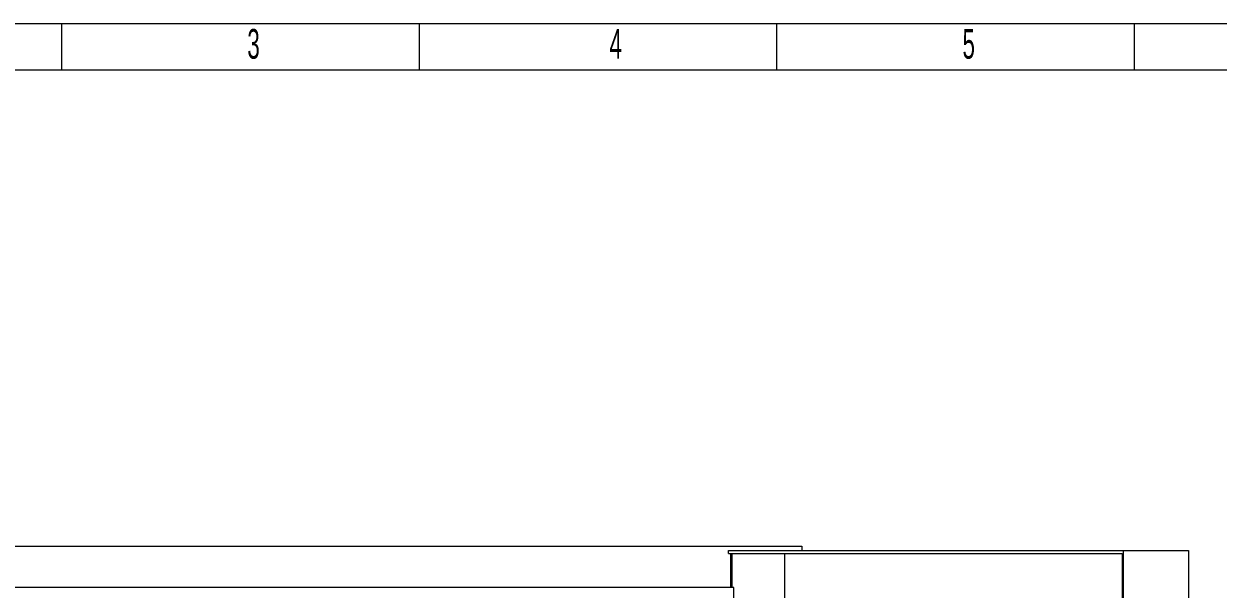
# Model space of a CAD drawing. Header units: inches. Extents: x 1904 to 4208, y 439 to 1413.
# Drawn here: x 3213.3 to 3616.7, y 1156.7 to 1347.5 of the extents above; entities that cross this region are included whole.
import ezdxf

# ---------------------------------------------------------------- set-up
doc = ezdxf.new("R2010")
doc.units = ezdxf.units.IN
doc.header["$MEASUREMENT"] = 0
doc.layers.get('0').update_dxf_attribs({"lineweight": 15})
doc.styles.get("Standard").update_dxf_attribs({"font": 'arial.ttf'})

# ---------------------------------------------------------------- blocks, each defined once
blk = doc.blocks.new('A$C79F030D7')
at = {"color": 0, "linetype": 'Continuous', "lineweight": 0, "extrusion": (0, 1, -2.22045e-16)}
for p, q in [((-2507.72, -1948.46), (-2107.72, -1948.46)), ((-2107.72, -1948.46), (-2107.72, -1949.96)), ((-2132.55, -1949.96), (-1999.17, -1949.96)), ((-2132.55, -1950.96), (-2132.55, -1949.96)), ((-2132.55, -1950.96), (-1999.51, -1950.96)), ((-2131.66, -1962.46), (-2131.66, -1950.96)), ((-2131.32, -1950.96), (-2131.32, -1962.46)), ((-2113.46, -2019.06), (-2113.46, -1950.96)), ((-1999.51, -1950.96), (-1999.51, -2445.96)), ((-1999.17, -1949.96), (-1977.08, -1949.96)), ((-1999.17, -1949.96), (-1999.17, -2446.96)), ((-1977.08, -1949.96), (-1977.08, -2446.96)), ((-2130.72, -1962.46), (-2484.72, -1962.46)), ((-2130.72, -2434.46), (-2130.72, -1962.46))]:
    blk.add_line(p, q, dxfattribs=at)

msp = doc.modelspace()

# ---------------------------------------------------------------- linework, layer by layer
at = {"color": 0, "lineweight": 15}
for p, q in [((3226.11, 1332.19), (3226.11, 1347.48)), ((3346.91, 1332.19), (3346.91, 1347.48)), ((3467.7, 1332.19), (3467.7, 1347.48)), ((3588.5, 1332.19), (3588.5, 1347.48)), ((2984.51, 1332.01), (4192.5, 1332.01))]:
    msp.add_line(p, q, dxfattribs=at)
msp.add_lwpolyline([(2923.35, 439.2), (4207.79, 439.2), (4207.79, 1347.48), (2923.35, 1347.48)], close=True, dxfattribs=at)

# ---------------------------------------------------------------- block references
msp.add_blockref('A$C79F030D7', (5583.85, 3119.65), dxfattribs=at)

# ---------------------------------------------------------------- texts
at = {"color": 0, "lineweight": 15, "width": 0.54}
for s, p in [('3', (3288.8, 1335.74)), ('4', (3411.13, 1335.74)), ('5', (3530.4, 1335.74))]:
    msp.add_text(s, height=10.02, dxfattribs=at).set_placement(p)

doc.saveas('drawing.dxf')
